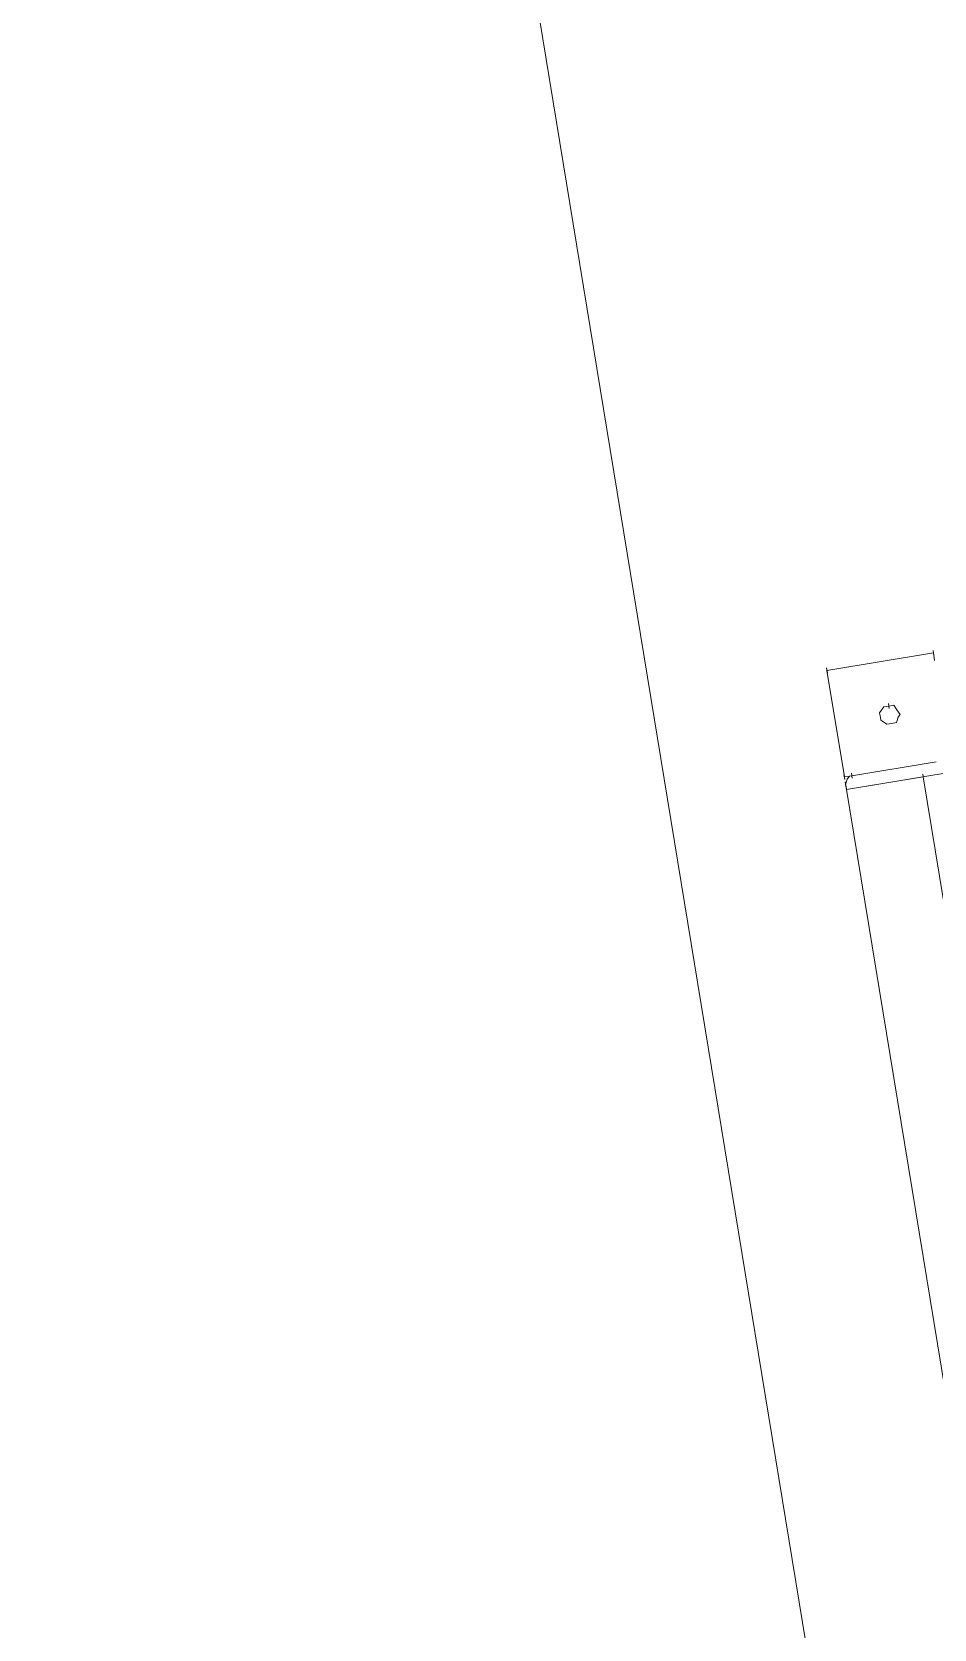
# Model space of a CAD drawing. Header units: metres. Extents: x 2 to 659295185, y -28 to 1124222152.
# Drawn here: x 655609.607 to 655610.361, y 1126537.093 to 1126538.428 of the extents above; entities that cross this region are included whole.
import ezdxf

# ---------------------------------------------------------------- set-up
doc = ezdxf.new("R2010")
doc.units = ezdxf.units.M
doc.header["$MEASUREMENT"] = 0
doc.layers.add('CCSM_C1_CUERPO CK$0$A-EQUIPOS', color=9, linetype='CONTINUOUS')

msp = doc.modelspace()

# ---------------------------------------------------------------- linework, layer by layer
at = {"layer": 'CCSM_C1_CUERPO CK$0$A-EQUIPOS', "lineweight": 5}
for p, q in [((655610.7658, 1126533.9563), (655609.6068, 1126541.0275)), ((655610.7658, 1126533.9563), (655609.6068, 1126541.0275)), ((655610.3604, 1126537.9085), (655610.3601, 1126537.9106)), ((655610.3601, 1126537.9106), (655610.3607, 1126537.9064)), ((655610.3604, 1126537.9085), (655610.2714, 1126537.8939)), ((655610.2714, 1126537.8939), (655610.3604, 1126537.9085)), ((655610.3614, 1126537.9023), (655610.3604, 1126537.9085)), ((655610.3604, 1126537.9085), (655610.3614, 1126537.9023)), ((655610.2714, 1126537.8939), (655610.271, 1126537.896)), ((655610.271, 1126537.896), (655610.2717, 1126537.8918)), ((655610.2714, 1126537.8939), (655610.286, 1126537.8049)), ((655610.286, 1126537.8049), (655610.2714, 1126537.8939)), ((655610.3189, 1126537.8634), (655610.3154, 1126537.8586)), ((655610.3189, 1126537.8634), (655610.3154, 1126537.8586)), ((655610.3154, 1126537.8586), (655610.3161, 1126537.8545)), ((655610.3161, 1126537.8545), (655610.3154, 1126537.8586)), ((655610.323, 1126537.8641), (655610.3189, 1126537.8634)), ((655610.323, 1126537.8641), (655610.3189, 1126537.8634)), ((655610.3227, 1126537.8662), (655610.3234, 1126537.862)), ((655610.3272, 1126537.8648), (655610.323, 1126537.8641)), ((655610.3272, 1126537.8648), (655610.323, 1126537.8641)), ((655610.3299, 1126537.861), (655610.3272, 1126537.8648)), ((655610.3299, 1126537.861), (655610.3272, 1126537.8648)), ((655610.3327, 1126537.8572), (655610.3299, 1126537.861)), ((655610.3299, 1126537.861), (655610.3327, 1126537.8572)), ((655610.3309, 1126537.8548), (655610.3327, 1126537.8572)), ((655610.3327, 1126537.8572), (655610.3309, 1126537.8548)), ((655610.3164, 1126537.8524), (655610.3161, 1126537.8545)), ((655610.3164, 1126537.8524), (655610.3161, 1126537.8545)), ((655610.3213, 1126537.8489), (655610.3164, 1126537.8524)), ((655610.3164, 1126537.8524), (655610.3213, 1126537.8489)), ((655610.3213, 1126537.8489), (655610.3254, 1126537.8496)), ((655610.3213, 1126537.8489), (655610.3254, 1126537.8496)), ((655610.3295, 1126537.8503), (655610.3254, 1126537.8496)), ((655610.3295, 1126537.8503), (655610.3254, 1126537.8496)), ((655610.3309, 1126537.8548), (655610.3295, 1126537.8503)), ((655610.3309, 1126537.8548), (655610.3295, 1126537.8503)), ((655610.3626, 1126537.8174), (655610.2922, 1126537.8059)), ((655610.3626, 1126537.8174), (655610.2922, 1126537.8059)), ((655610.2856, 1126537.8069), (655610.2863, 1126537.8028)), ((655610.286, 1126537.8049), (655610.2901, 1126537.8055)), ((655610.2901, 1126537.8055), (655610.286, 1126537.8049)), ((655610.286, 1126537.8049), (655610.2863, 1126537.8028)), ((655610.2877, 1126537.7945), (655610.387, 1126537.8108)), ((655610.2877, 1126537.7945), (655610.387, 1126537.8108)), ((655610.2877, 1126537.7945), (655610.3518, 1126537.805)), ((655610.3518, 1126537.805), (655610.2877, 1126537.7945)), ((655610.2901, 1126537.8055), (655610.2884, 1126537.8031)), ((655610.2884, 1126537.8031), (655610.2901, 1126537.8055)), ((655610.2901, 1126537.8055), (655610.2884, 1126537.8031)), ((655610.2884, 1126537.8031), (655610.2901, 1126537.8055)), ((655610.2901, 1126537.8055), (655610.2884, 1126537.8031)), ((655610.2884, 1126537.8031), (655610.2901, 1126537.8055)), ((655610.2922, 1126537.8059), (655610.2901, 1126537.8055)), ((655610.2901, 1126537.8055), (655610.2922, 1126537.8059)), ((655610.2918, 1126537.8079), (655610.2925, 1126537.8038)), ((655610.3515, 1126537.8071), (655610.3522, 1126537.803)), ((655610.3518, 1126537.805), (655610.4431, 1126537.248)), ((655610.3518, 1126537.805), (655610.4431, 1126537.248)), ((655610.287, 1126537.7986), (655610.2866, 1126537.8007)), ((655610.2866, 1126537.8007), (655610.2873, 1126537.7966)), ((655610.2884, 1126537.8031), (655610.287, 1126537.7986)), ((655610.287, 1126537.7986), (655610.2884, 1126537.8031)), ((655610.2884, 1126537.8031), (655610.287, 1126537.7986)), ((655610.287, 1126537.7986), (655610.2884, 1126537.8031)), ((655610.2884, 1126537.8031), (655610.287, 1126537.7986)), ((655610.287, 1126537.7986), (655610.2884, 1126537.8031)), ((655610.287, 1126537.7986), (655610.2877, 1126537.7945)), ((655610.287, 1126537.7986), (655610.2877, 1126537.7945)), ((655610.2873, 1126537.7966), (655610.288, 1126537.7924)), ((655610.2873, 1126537.7966), (655610.288, 1126537.7924)), ((655610.2877, 1126537.7945), (655610.379, 1126537.2375)), ((655610.379, 1126537.2375), (655610.2877, 1126537.7945))]:
    msp.add_line(p, q, dxfattribs=at)

doc.saveas('drawing.dxf')
